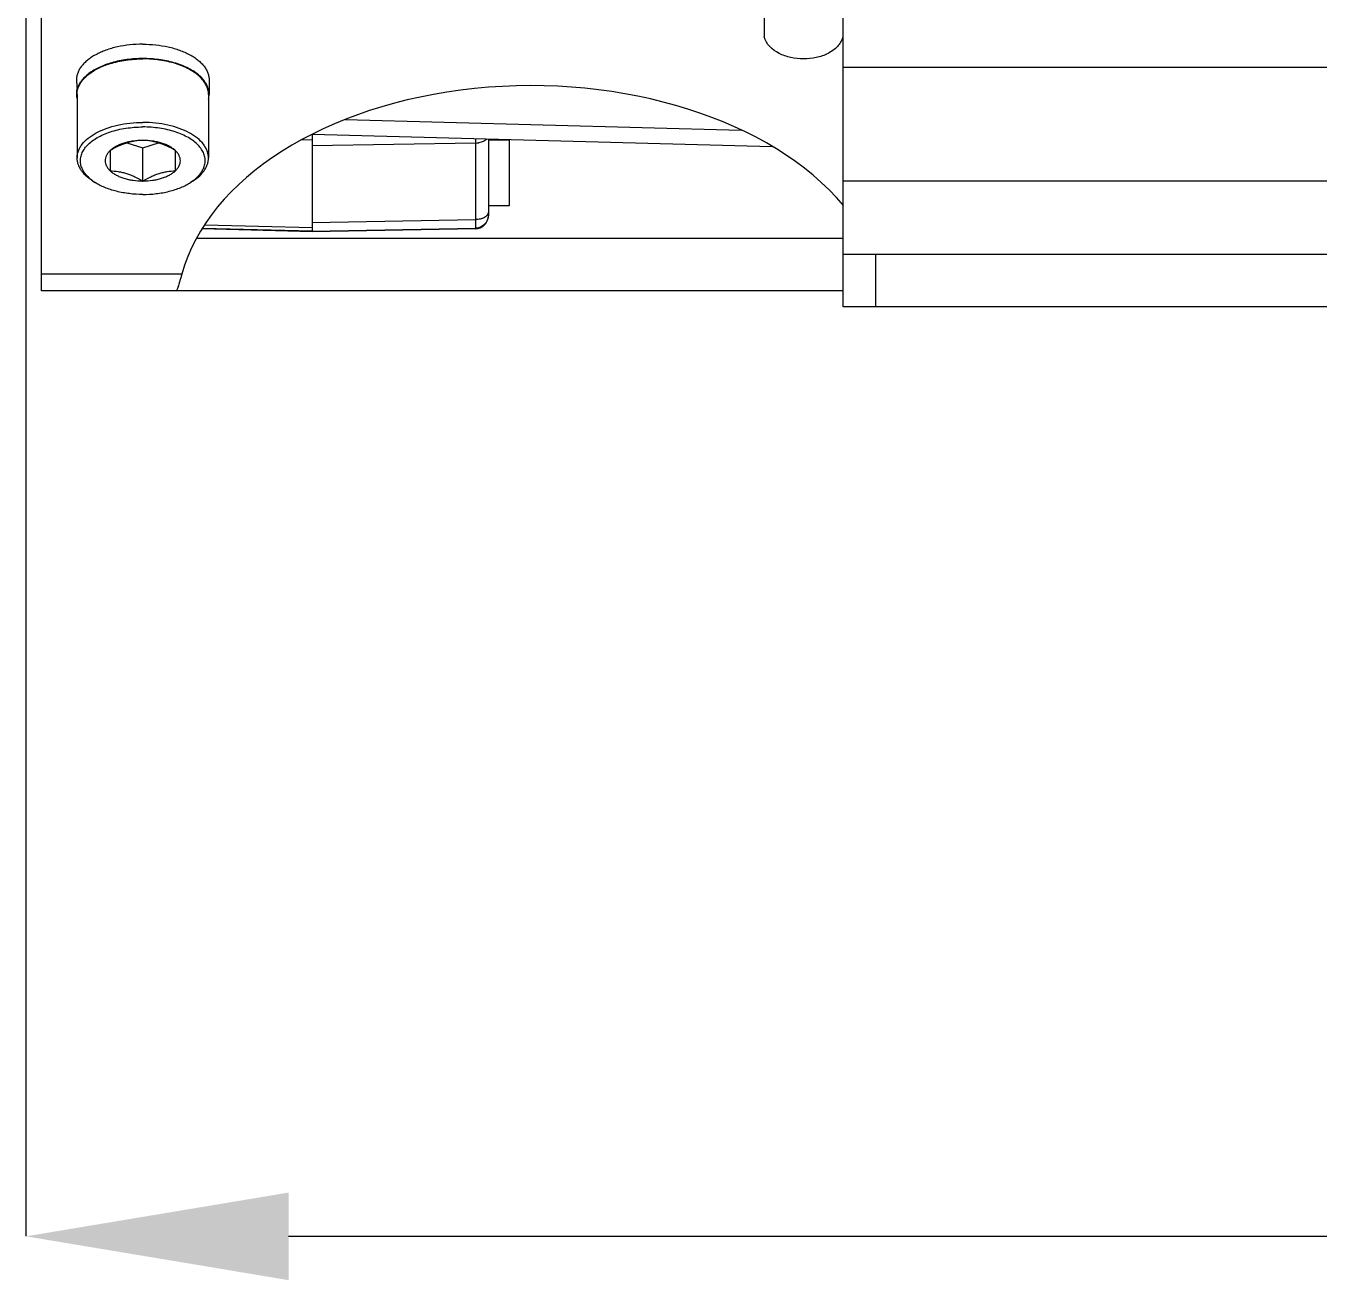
# Model space of a CAD drawing. Header units: millimetres. Extents: x -6 to 705, y -10 to 538.
# Drawn here: x 585.19 to 604.88, y 370.82 to 389.92 of the extents above; entities that cross this region are included whole.
import ezdxf

# ---------------------------------------------------------------- set-up
doc = ezdxf.new("R2010")
doc.units = ezdxf.units.MM
for name, color, linetype in [('02___PRT_ALL_AXES', 7, 'Continuous'), ('3_ALL_AXES', 7, 'Continuous'), ('7_ALL_FEATURES', 7, 'Continuous')]:
    doc.layers.add(name, color=color, linetype=linetype)
doc.layers.add('\\M+5B1EA\\M+5D7A2\\M+5B2E3', color=7, linetype='Continuous', lineweight=25)

msp = doc.modelspace()

# ---------------------------------------------------------------- linework, layer by layer
at = {"color": 0, "linetype": 'Continuous', "lineweight": -3}
for p, q in [((585.429, 385.884), (585.429, 390.846)), ((597.629, 385.642), (597.629, 390.647)), ((596.429, 390.173), (596.43, 389.749)), ((597.629, 389.287), (628.629, 389.287)), ((590.051, 388.491), (596.077, 388.332)), ((589.549, 388.267), (589.549, 386.784)), ((589.549, 388.267), (596.549, 388.083)), ((589.549, 388.178), (589.389, 388.181)), ((592.032, 388.134), (589.549, 388.09)), ((592.032, 388.203), (592.032, 388.134)), ((592.032, 388.134), (592.032, 386.968)), ((592.229, 388.197), (592.229, 387.028)), ((628.629, 387.551), (597.629, 387.551)), ((587.913, 386.89), (589.549, 386.848)), ((589.549, 386.925), (592.032, 386.968)), ((587.791, 386.684), (597.629, 386.684)), ((589.549, 386.784), (587.871, 386.828)), ((587.877, 386.838), (589.549, 386.795)), ((589.549, 386.793), (592.032, 386.836)), ((592.032, 386.828), (589.549, 386.784)), ((592.032, 386.836), (592.032, 386.828)), ((597.629, 386.442), (628.629, 386.442)), ((598.129, 385.642), (598.129, 386.442)), ((587.562, 386.138), (585.429, 386.138)), ((597.629, 385.884), (585.429, 385.884)), ((628.629, 385.642), (597.629, 385.642))]:
    msp.add_line(p, q, dxfattribs=at)
for centre, radius, start, end in [((592.029, 388.481), 0.347, 270.5601, 279.0171), ((592.029, 387.028), 0.2, 271, 360)]:
    msp.add_arc(centre, radius, start, end, dxfattribs=at)
msp.add_ellipse((592.881, 385.537), major_axis=(-5.4, 0), ratio=0.642783, start_param=-2.646817, end_param=-0.174019, dxfattribs=at)
for points, knots in [([(597.621, 389.741), (597.615, 389.716), (597.595, 389.666), (597.544, 389.6), (597.478, 389.543), (597.373, 389.479), (597.22, 389.428), (597.027, 389.408), (596.865, 389.425), (596.741, 389.46), (596.58, 389.527), (596.455, 389.64), (596.43, 389.749)], [0, 0, 0, 0, 0.054018, 0.110254, 0.17084, 0.23438, 0.365946, 0.50057, 0.635185, 0.701851, 0.767245, 1, 1, 1, 1]), ([(592.171, 388.167), (592.165, 388.164), (592.137, 388.15), (592.107, 388.142), (592.083, 388.138)], [0, 0, 0, 0, 0.231107, 1, 1, 1, 1]), ([(592.208, 388.197), (592.206, 388.194), (592.195, 388.183), (592.182, 388.173), (592.171, 388.167)], [0, 0, 0, 0, 0.232574, 1, 1, 1, 1]), ([(592.229, 387.08), (592.229, 387.059), (592.21, 387.027), (592.17, 386.999), (592.145, 386.988), (592.131, 386.984)], [0, 0, 0, 0, 0.4243, 0.692529, 1, 1, 1, 1]), ([(592.222, 386.985), (592.211, 386.944), (592.161, 386.867), (592.074, 386.837), (592.032, 386.836)], [0, 0, 0, 0, 0.500163, 1, 1, 1, 1]), ([(592.131, 386.984), (592.123, 386.981), (592.091, 386.972), (592.057, 386.968), (592.032, 386.968)], [0, 0, 0, 0, 0.240698, 1, 1, 1, 1]), ([(592.032, 386.968), (592.032, 386.95), (592.032, 386.918), (592.033, 386.877), (592.032, 386.851), (592.033, 386.839), (592.032, 386.836)], [0, 0, 0, 0, 0.408789, 0.72298, 0.923718, 1, 1, 1, 1]), ([(587.562, 386.138), (587.557, 386.119), (587.547, 386.083), (587.532, 386.032), (587.518, 385.988), (587.507, 385.952), (587.497, 385.924), (587.49, 385.905), (587.486, 385.894), (587.484, 385.889), (587.482, 385.886), (587.481, 385.884), (587.481, 385.884)], [0, 0, 0, 0, 0.225368, 0.424467, 0.595771, 0.737973, 0.850154, 0.931459, 0.960352, 0.98136, 0.99449, 1, 1, 1, 1])]:
    msp.add_open_spline(points, degree=3, knots=knots, dxfattribs=at)
msp.add_open_spline([(592.229, 387.036), (592.229, 387.019), (592.226, 387.001), (592.222, 386.985)], degree=3, dxfattribs=at)
at = {"layer": '02___PRT_ALL_AXES', "color": 0, "linetype": 'Continuous', "lineweight": -3}
for p, q in [((592.229, 388.184), (592.549, 388.184)), ((592.549, 387.184), (592.549, 388.184)), ((592.229, 387.184), (592.549, 387.184))]:
    msp.add_line(p, q, dxfattribs=at)
at = {"layer": '3_ALL_AXES', "color": 0, "linetype": 'Continuous', "lineweight": -3}
for p, q in [((587.979, 389.093), (587.979, 388.874)), ((585.969, 388.874), (585.969, 387.907)), ((587.969, 388.874), (587.969, 387.907)), ((586.727, 388.136), (586.969, 388.06)), ((586.969, 388.06), (587.21, 388.136)), ((586.969, 387.556), (586.969, 388.06))]:
    msp.add_line(p, q, dxfattribs=at)
msp.add_arc((586.288, 388.869), 0.32, 163.3091, 163.7302, dxfattribs=at)
for points, knots in [([(585.981, 388.961), (585.987, 388.981), (586.004, 389.022), (586.041, 389.079), (586.088, 389.133), (586.147, 389.185), (586.216, 389.232), (586.322, 389.291), (586.41, 389.325), (586.472, 389.344)], [0, 0, 0, 0, 0.098297, 0.202563, 0.314329, 0.434508, 0.563466, 0.701104, 1, 1, 1, 1]), ([(586.472, 389.344), (586.51, 389.355), (586.589, 389.376), (586.755, 389.406), (586.883, 389.415), (586.969, 389.415)], [0, 0, 0, 0, 0.239708, 0.488188, 1, 1, 1, 1]), ([(587.465, 389.344), (587.427, 389.356), (587.347, 389.376), (587.182, 389.406), (587.054, 389.415), (586.969, 389.415)], [0, 0, 0, 0, 0.239727, 0.488209, 1, 1, 1, 1]), ([(587.969, 388.874), (587.969, 388.898), (587.962, 388.947), (587.936, 389.018), (587.892, 389.085), (587.833, 389.149), (587.759, 389.208), (587.672, 389.261), (587.573, 389.307), (587.502, 389.332), (587.465, 389.344)], [0, 0, 0, 0, 0.097381, 0.198654, 0.307051, 0.424783, 0.553018, 0.692025, 0.841354, 1, 1, 1, 1]), ([(585.969, 388.874), (585.969, 388.888), (585.971, 388.917), (585.977, 388.945), (585.981, 388.959)], [0, 0, 0, 0, 0.496378, 1, 1, 1, 1])]:
    msp.add_open_spline(points, degree=3, knots=knots, dxfattribs=at)
at = {"layer": '7_ALL_FEATURES', "color": 0, "linetype": 'Continuous', "lineweight": -3}
for p, q in [((585.969, 388.874), (585.959, 388.874)), ((585.982, 388.961), (585.971, 388.961)), ((586.473, 388.02), (586.473, 387.71)), ((587.464, 387.71), (587.464, 388.02)), ((586.202, 387.559), (586.241, 387.535)), ((587.735, 387.559), (587.696, 387.535))]:
    msp.add_line(p, q, dxfattribs=at)
for centre, radius, start, end in [((586.61, 388.114), 0.687, 232.3311, 233.6546), ((586.646, 388.163), 0.748, 233.7036, 237.2186), ((587.291, 388.163), 0.748, 302.7814, 306.2964), ((587.327, 388.114), 0.687, 306.3454, 307.6689)]:
    msp.add_arc(centre, radius, start, end, dxfattribs=at)
for centre, start_param, end_param in [((586.969, 389.093), 0, 0.159086), ((586.969, 388.874), -0.131422, 0)]:
    msp.add_ellipse(centre, major_axis=(-1.01, 0), ratio=0.826248, start_param=start_param, end_param=end_param, dxfattribs=at)
for points, knots in [([(586.969, 389.639), (586.903, 389.639), (586.773, 389.632), (586.614, 389.607), (586.493, 389.576), (586.408, 389.548), (586.329, 389.517), (586.255, 389.481), (586.188, 389.441), (586.129, 389.398), (586.078, 389.352), (586.035, 389.304), (586.001, 389.253), (585.977, 389.201), (585.962, 389.147), (585.959, 389.111), (585.959, 389.093)], [0, 0, 0, 0, 0.158008, 0.311748, 0.385805, 0.457367, 0.52605, 0.59154, 0.653605, 0.712115, 0.767068, 0.81861, 0.867062, 0.912939, 0.956966, 1, 1, 1, 1]), ([(586.969, 389.639), (587.034, 389.639), (587.164, 389.632), (587.323, 389.607), (587.444, 389.576), (587.529, 389.548), (587.608, 389.517), (587.682, 389.481), (587.749, 389.441), (587.808, 389.398), (587.859, 389.352), (587.902, 389.304), (587.936, 389.253), (587.96, 389.201), (587.975, 389.147), (587.979, 389.111), (587.979, 389.093)], [0, 0, 0, 0, 0.158007, 0.311747, 0.385804, 0.457365, 0.526049, 0.591539, 0.653603, 0.712114, 0.767067, 0.818609, 0.867062, 0.912941, 0.95696, 1, 1, 1, 1]), ([(586.497, 389.357), (586.463, 389.348), (586.398, 389.327), (586.306, 389.288), (586.222, 389.244), (586.148, 389.195), (586.085, 389.142), (586.034, 389.085), (585.995, 389.025), (585.978, 388.982), (585.971, 388.961)], [0, 0, 0, 0, 0.153796, 0.300182, 0.438263, 0.567462, 0.687604, 0.799005, 0.902609, 1, 1, 1, 1]), ([(586.969, 389.42), (586.928, 389.42), (586.847, 389.418), (586.726, 389.406), (586.61, 389.386), (586.534, 389.368), (586.497, 389.357)], [0, 0, 0, 0, 0.256534, 0.510434, 0.759055, 1, 1, 1, 1]), ([(587.442, 389.357), (587.405, 389.367), (587.329, 389.386), (587.212, 389.406), (587.091, 389.418), (587.009, 389.42), (586.969, 389.42)], [0, 0, 0, 0, 0.240875, 0.48949, 0.743411, 1, 1, 1, 1]), ([(587.979, 388.874), (587.979, 388.887), (587.977, 388.912), (587.97, 388.949), (587.958, 388.985), (587.936, 389.034), (587.897, 389.094), (587.833, 389.16), (587.755, 389.22), (587.662, 389.274), (587.556, 389.321), (587.481, 389.346), (587.442, 389.357)], [0, 0, 0, 0, 0.048075, 0.096677, 0.146307, 0.197417, 0.305431, 0.423124, 0.551617, 0.691077, 0.840923, 1, 1, 1, 1]), ([(585.959, 388.874), (585.959, 388.862), (585.96, 388.836), (585.965, 388.811), (585.968, 388.798)], [0, 0, 0, 0, 0.496989, 1, 1, 1, 1]), ([(587.969, 388.8), (587.972, 388.812), (587.977, 388.837), (587.979, 388.862), (587.979, 388.874)], [0, 0, 0, 0, 0.502791, 1, 1, 1, 1]), ([(585.969, 387.907), (585.969, 387.925), (585.972, 387.961), (585.987, 388.014), (586.011, 388.066), (586.057, 388.135), (586.12, 388.197), (586.196, 388.252), (586.286, 388.305), (586.416, 388.362), (586.588, 388.411), (586.775, 388.441), (586.903, 388.448), (586.969, 388.448)], [0, 0, 0, 0, 0.043055, 0.08709, 0.132984, 0.181453, 0.2878, 0.346331, 0.408417, 0.542545, 0.688144, 0.841935, 1, 1, 1, 1]), ([(587.969, 387.907), (587.969, 387.925), (587.965, 387.961), (587.95, 388.014), (587.926, 388.066), (587.88, 388.135), (587.817, 388.197), (587.741, 388.252), (587.651, 388.305), (587.521, 388.362), (587.349, 388.411), (587.162, 388.441), (587.034, 388.448), (586.969, 388.448)], [0, 0, 0, 0, 0.043055, 0.08709, 0.132984, 0.181453, 0.2878, 0.346331, 0.408417, 0.542545, 0.688144, 0.841935, 1, 1, 1, 1]), ([(586.19, 387.57), (586.167, 387.589), (586.124, 387.627), (586.071, 387.691), (586.036, 387.76), (586.018, 387.83), (586.018, 387.902), (586.037, 387.973), (586.073, 388.041), (586.126, 388.106), (586.194, 388.165), (586.276, 388.219), (586.371, 388.266), (586.477, 388.306), (586.592, 388.338), (586.713, 388.361), (586.84, 388.375), (586.925, 388.379), (586.969, 388.379)], [0, 0, 0, 0, 0.05879, 0.112591, 0.162209, 0.209013, 0.254843, 0.301727, 0.35149, 0.405479, 0.464477, 0.528763, 0.598205, 0.672356, 0.750534, 0.831864, 0.915391, 1, 1, 1, 1]), ([(587.747, 387.57), (587.77, 387.589), (587.814, 387.627), (587.866, 387.691), (587.901, 387.76), (587.919, 387.83), (587.919, 387.902), (587.9, 387.973), (587.864, 388.041), (587.811, 388.106), (587.743, 388.165), (587.661, 388.219), (587.566, 388.266), (587.46, 388.306), (587.345, 388.338), (587.224, 388.361), (587.097, 388.375), (587.012, 388.379), (586.969, 388.379)], [0, 0, 0, 0, 0.05879, 0.112591, 0.162209, 0.209013, 0.254843, 0.301727, 0.35149, 0.405479, 0.464477, 0.528763, 0.598205, 0.672356, 0.750534, 0.831864, 0.915391, 1, 1, 1, 1]), ([(586.969, 388.174), (586.928, 388.173), (586.865, 388.168), (586.783, 388.152), (586.72, 388.135), (586.657, 388.112), (586.574, 388.076), (586.513, 388.043), (586.473, 388.02)], [0, 0, 0, 0, 0.234269, 0.35527, 0.47921, 0.606057, 0.735486, 1, 1, 1, 1]), ([(586.969, 388.174), (586.919, 388.174), (586.845, 388.169), (586.75, 388.152), (586.683, 388.134), (586.621, 388.112), (586.565, 388.085), (586.515, 388.055), (586.486, 388.032), (586.473, 388.02)], [0, 0, 0, 0, 0.280184, 0.416152, 0.547257, 0.672126, 0.789642, 0.899069, 1, 1, 1, 1]), ([(587.464, 388.02), (587.424, 388.043), (587.363, 388.076), (587.28, 388.112), (587.217, 388.135), (587.154, 388.152), (587.072, 388.168), (587.009, 388.173), (586.969, 388.174)], [0, 0, 0, 0, 0.264514, 0.393943, 0.52079, 0.64473, 0.765731, 1, 1, 1, 1]), ([(587.464, 388.02), (587.451, 388.032), (587.422, 388.055), (587.372, 388.085), (587.316, 388.112), (587.254, 388.134), (587.187, 388.152), (587.092, 388.169), (587.018, 388.174), (586.969, 388.174)], [0, 0, 0, 0, 0.100931, 0.210358, 0.327874, 0.452743, 0.583848, 0.719816, 1, 1, 1, 1]), ([(586.202, 387.559), (586.167, 387.582), (586.118, 387.62), (586.062, 387.677), (586.028, 387.721), (586.002, 387.766), (585.983, 387.812), (585.971, 387.859), (585.969, 387.891), (585.969, 387.907)], [0, 0, 0, 0, 0.289352, 0.422394, 0.548142, 0.667433, 0.781444, 0.891701, 1, 1, 1, 1]), ([(586.473, 388.02), (586.461, 388.008), (586.44, 387.985), (586.415, 387.947), (586.4, 387.906), (586.395, 387.865), (586.4, 387.824), (586.415, 387.783), (586.44, 387.745), (586.461, 387.721), (586.473, 387.71)], [0, 0, 0, 0, 0.13848, 0.266081, 0.385308, 0.5, 0.614692, 0.733919, 0.86152, 1, 1, 1, 1]), ([(587.464, 387.71), (587.476, 387.721), (587.497, 387.745), (587.522, 387.783), (587.537, 387.824), (587.542, 387.865), (587.537, 387.906), (587.522, 387.947), (587.497, 387.985), (587.476, 388.008), (587.464, 388.02)], [0, 0, 0, 0, 0.13848, 0.266081, 0.385308, 0.5, 0.614692, 0.733919, 0.86152, 1, 1, 1, 1]), ([(587.735, 387.559), (587.77, 387.582), (587.819, 387.62), (587.875, 387.677), (587.909, 387.721), (587.935, 387.766), (587.954, 387.812), (587.966, 387.859), (587.969, 387.891), (587.969, 387.907)], [0, 0, 0, 0, 0.289352, 0.422394, 0.548142, 0.667433, 0.781444, 0.891701, 1, 1, 1, 1]), ([(586.473, 387.71), (586.486, 387.698), (586.515, 387.675), (586.565, 387.645), (586.621, 387.618), (586.683, 387.596), (586.75, 387.578), (586.845, 387.561), (586.919, 387.556), (586.969, 387.556)], [0, 0, 0, 0, 0.100931, 0.210358, 0.327874, 0.452743, 0.583848, 0.719816, 1, 1, 1, 1]), ([(586.473, 387.71), (586.514, 387.709), (586.576, 387.704), (586.659, 387.688), (586.722, 387.671), (586.784, 387.649), (586.868, 387.612), (586.929, 387.579), (586.969, 387.556)], [0, 0, 0, 0, 0.234269, 0.35527, 0.47921, 0.606057, 0.735486, 1, 1, 1, 1]), ([(586.969, 387.556), (587.018, 387.556), (587.092, 387.561), (587.187, 387.578), (587.254, 387.596), (587.316, 387.618), (587.372, 387.645), (587.422, 387.675), (587.451, 387.698), (587.464, 387.71)], [0, 0, 0, 0, 0.280184, 0.416152, 0.547257, 0.672126, 0.789642, 0.899069, 1, 1, 1, 1]), ([(586.969, 387.556), (587.008, 387.579), (587.069, 387.612), (587.153, 387.649), (587.215, 387.671), (587.278, 387.688), (587.361, 387.704), (587.423, 387.709), (587.464, 387.71)], [0, 0, 0, 0, 0.264514, 0.393943, 0.52079, 0.64473, 0.765731, 1, 1, 1, 1]), ([(586.969, 387.351), (586.9, 387.351), (586.765, 387.359), (586.57, 387.394), (586.42, 387.442), (586.312, 387.492), (586.264, 387.52), (586.241, 387.535)], [0, 0, 0, 0, 0.27116, 0.533296, 0.778297, 0.892374, 1, 1, 1, 1]), ([(586.969, 387.351), (587.037, 387.351), (587.172, 387.359), (587.367, 387.394), (587.517, 387.442), (587.625, 387.492), (587.673, 387.52), (587.696, 387.535)], [0, 0, 0, 0, 0.27116, 0.533296, 0.778297, 0.892374, 1, 1, 1, 1])]:
    msp.add_open_spline(points, degree=3, knots=knots, dxfattribs=at)
at = {"layer": '\\M+5B1EA\\M+5D7A2\\M+5B2E3', "lineweight": -3}
for p, q in [((585.189, 414.416), (585.189, 371.489)), ((589.189, 371.489), (610.34, 371.489))]:
    msp.add_line(p, q, dxfattribs=at)
at = {"layer": '\\M+5B1EA\\M+5D7A2\\M+5B2E3'}
msp.add_solid([(589.189, 372.155), (589.189, 370.822), (585.189, 371.489)], dxfattribs=at)

doc.saveas('drawing.dxf')
